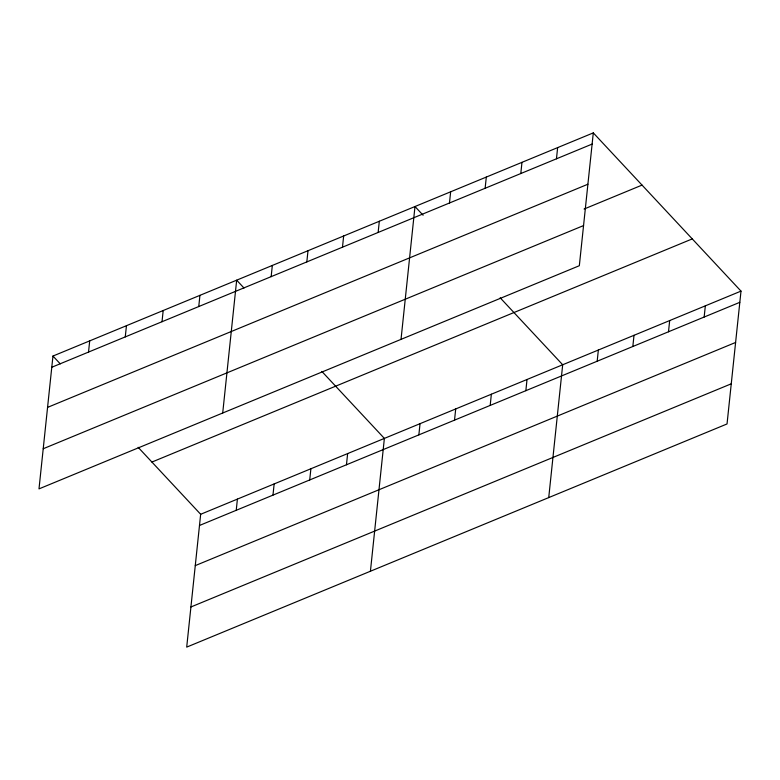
<?xml version="1.0" encoding="UTF-8"?>
<svg xmlns="http://www.w3.org/2000/svg" width="780" height="780" viewBox="0 0 780 780"><rect width="100%" height="100%" fill="white"/><g stroke="black" fill="none" stroke-linecap="round" stroke-linejoin="round"><path stroke-width="1.17" d="M52.962 356.05L39 488.885L579.335 265.717L593.297 132.883L52.962 356.05L60.274 363.88M88.53 352.072L89.7 340.88M125.268 336.901L126.448 325.699M162.016 321.721L163.186 310.528M198.754 306.55L199.934 295.347M138.148 447.31L200.665 514.283L186.703 647.117L727.038 423.95L741 291.115L593.297 132.883M222.709 413.01L236.672 280.176L243.984 288.005M236.233 510.305L237.403 499.112M271.157 276.647L272.337 265.444M272.971 495.134L274.151 483.931M306.823 261.914L308.002 250.721M309.719 479.953L310.889 468.76M342.488 247.182L343.658 235.989M346.456 464.782L347.636 453.58M378.144 232.459L379.324 221.257M370.422 571.233L384.374 438.409L321.867 371.436M401.027 339.358L414.989 206.534L423.111 215.231M418.86 434.879L420.04 423.677M449.475 202.995L450.645 191.802M454.526 420.147L455.705 408.954M485.131 188.272L486.31 177.07M490.191 405.415L491.361 394.222M520.796 173.54L521.976 162.347M525.847 390.692L527.026 379.49M556.462 158.808L557.632 147.615M548.73 497.591L562.692 364.767L500.175 297.794M597.178 361.228L598.348 350.035M632.833 346.505L634.013 335.302M668.499 331.773L669.679 320.58M704.164 317.041L705.334 305.848M51.782 367.253L592.117 144.085M47.57 407.384L587.905 184.226M584.083 209.04L642.038 185.104M43.222 448.744L583.557 225.576M151.924 462.062L692.26 238.904M200.665 514.283L741 291.115M199.485 525.476L739.82 302.318M195.273 565.617L735.608 342.459M190.924 606.976L731.26 383.809"/></g></svg>
